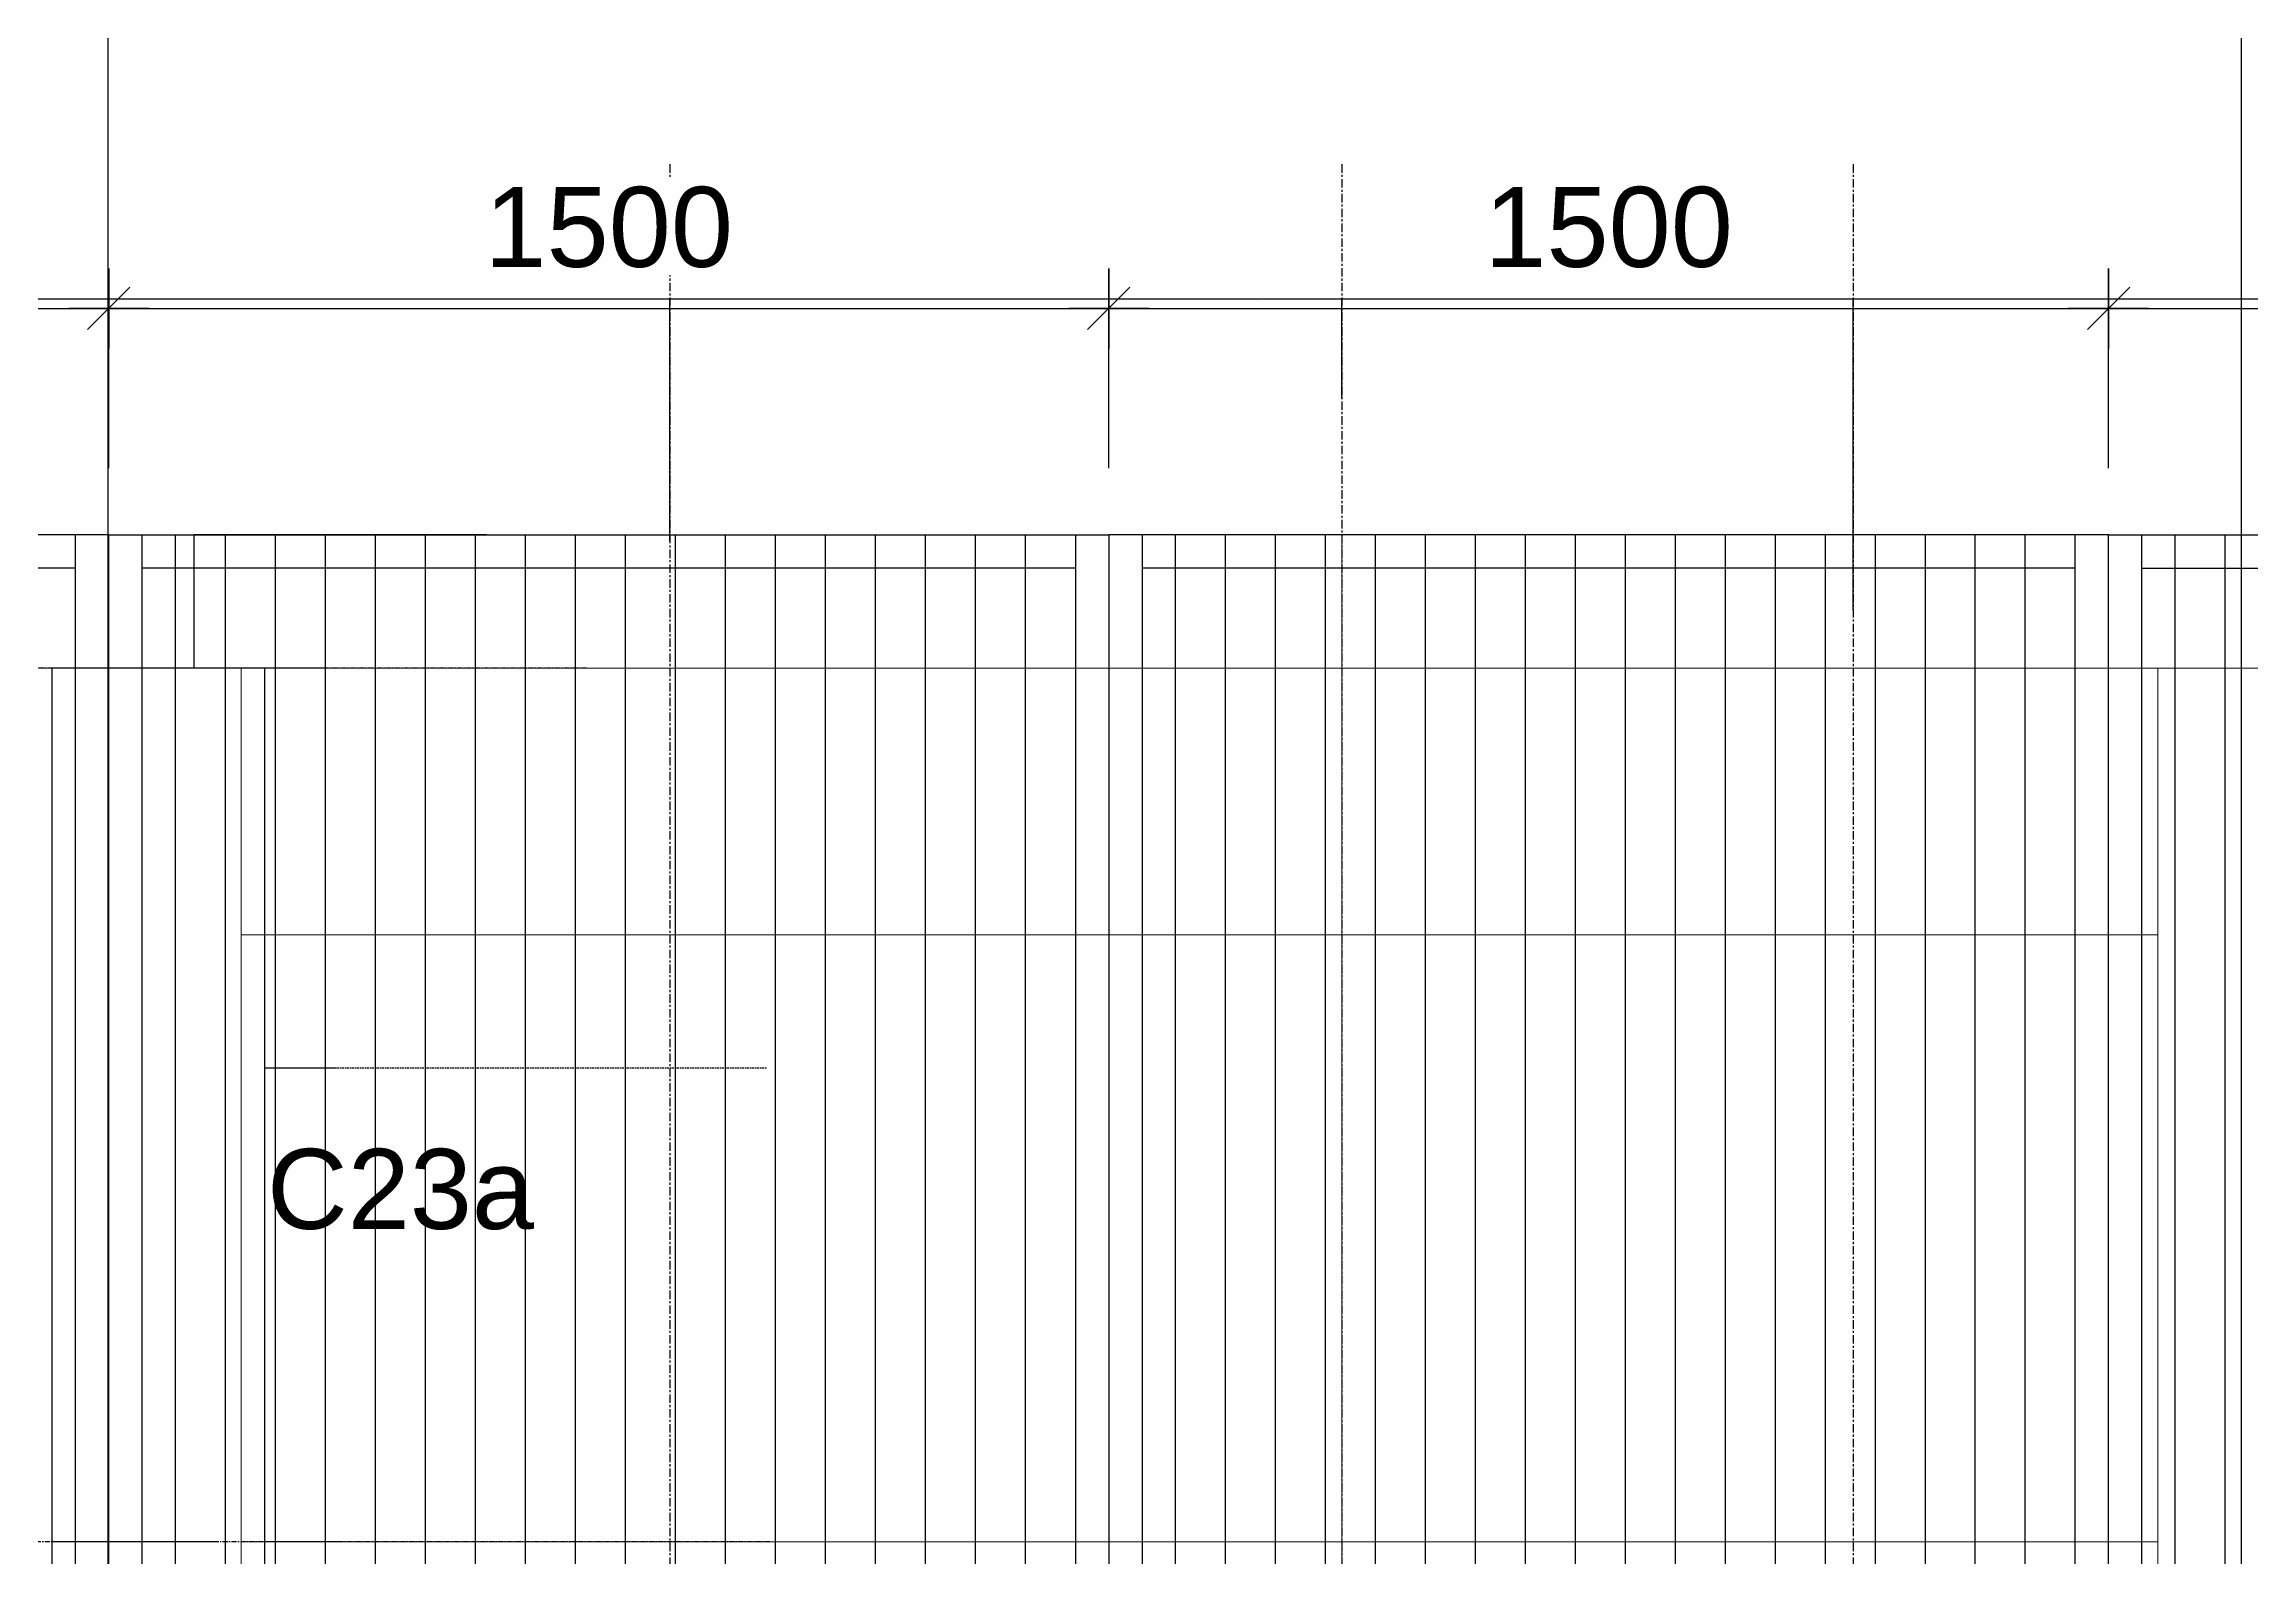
# Model space of a CAD drawing. Header units: millimetres. Extents: x 663313 to 1226001, y 1431724 to 1620898.
# Drawn here: x 1048111 to 1051423, y 1516121 to 1518391 of the extents above; entities that cross this region are included whole.
import ezdxf

# ---------------------------------------------------------------- set-up
doc = ezdxf.new("R2010")
doc.units = ezdxf.units.MM
for name, pattern in [('Grid Line', [22.225, 12.7, -3.175, 3.175, -3.175]), ('HIDDEN', [0.375, 0.25, -0.125]), ('XKITLINE00', [0])]:
    doc.linetypes.add(name, pattern=pattern)
doc.layers.add('000 - 0_HIDE_OBJ_FRAMING_DEF_SUB', color=7, linetype='Continuous', plot=False)
for name, color, linetype, lineweight in [('A-FLOR-E', 7, 'Continuous', 9), ('A-GENM', 7, 'Continuous', 9), ('Part', 7, 'Continuous', 0)]:
    doc.layers.add(name, color=color, linetype=linetype, lineweight=lineweight)
doc.layers.add('CVA044__', color=7, linetype='Continuous')
doc.layers.add('DIM', color=7, linetype='Continuous')
doc.styles.add('Arial', font='arial.ttf')
doc.dimstyles.new('Dim - 40 - Cen', dxfattribs={"dimscale": 0.04, "dimtxt": 3, "dimasz": 1, "dimexe": 0, "dimexo": 2.5, "dimgap": 1.5, "dimtad": 1, "dimdec": 0, "dimlfac": 1000, "dimzin": 1, "dimdsep": 46, "dimtxsty": 'Arial', "dimblk": 'CEN1', "dimcen": 0.09, "dimclrd": 7, "dimclre": 7, "dimclrt": 7, "dimadec": 0, "dimazin": 0, "dimtfac": 1, "dimtdec": 0, "dimtix": 1, "dimtofl": 0, "dimtmove": 2, "dimatfit": 3, "dimfxl": 1, "dimtfill": 1, "dimtfillclr": 256, "dimtolj": 1, "dimtzin": 0, "dimarcsym": 0})
doc.dimstyles.new('Dim - 40 - End', dxfattribs={"dimscale": 0.04, "dimtxt": 3, "dimasz": 1, "dimexe": 0, "dimexo": 2.5, "dimgap": 1.5, "dimtad": 1, "dimdec": 0, "dimlfac": 1000, "dimzin": 1, "dimdsep": 46, "dimtxsty": 'Arial', "dimblk": 'END', "dimcen": 0.09, "dimclrd": 7, "dimclre": 7, "dimclrt": 7, "dimadec": 0, "dimazin": 0, "dimtfac": 1, "dimtdec": 0, "dimtix": 1, "dimtofl": 0, "dimtmove": 2, "dimatfit": 3, "dimfxl": 1, "dimtfill": 1, "dimtfillclr": 256, "dimtolj": 1, "dimtzin": 0, "dimarcsym": 0})

# ---------------------------------------------------------------- blocks, each defined once
blk = doc.blocks.new('3')
at = {"layer": '000 - 0_HIDE_OBJ_FRAMING_DEF_SUB', "color": 7, "linetype": 'XKITLINE00', "lineweight": 0}
blk.add_lwpolyline([(663614.0308, 1524739.5781), (663614.0308, 1524735.2081), (663612.5508, 1524735.2081), (663612.5508, 1524739.5781)], close=True, dxfattribs=at)
blk = doc.blocks.new('CEN1')
at = {"color": 7}
for p, q in [((1.5, 0), (-1.5, 0)), ((0, 1.5), (0, -1.5))]:
    blk.add_line(p, q, dxfattribs=at)
blk.add_circle((0, 0), 0.75, dxfattribs=at)
blk = doc.blocks.new('*D5219')
at = {"layer": '000 - 0_HIDE_OBJ_FRAMING_DEF_SUB', "color": 7, "lineweight": -2, "transparency": 16777216}
for p, q in [((1047057.7, 1517886.8), (1047057.7, 1518008.7)), ((1047057.8, 1518008.7), (1050057.7, 1518008.7)), ((1050057.7, 1517859.2), (1050057.7, 1518008.7))]:
    blk.add_line(p, q, dxfattribs=at)
at = {"layer": 'Defpoints', "color": 7, "transparency": 16777216}
for p in [(1050057.7, 1518008.7), (1047057.7, 1517886.7), (1050057.7, 1517859.1)]:
    blk.add_point(p, dxfattribs=at)
at = {"layer": '000 - 0_HIDE_OBJ_FRAMING_DEF_SUB', "color": 7, "lineweight": -2, "transparency": 16777216, "xscale": 0.04, "yscale": 0.04, "zscale": 0.04, "rotation": 180}
blk.add_blockref('CEN1', (1047057.7, 1518008.7), dxfattribs=at)
at = {"layer": '000 - 0_HIDE_OBJ_FRAMING_DEF_SUB', "color": 7, "lineweight": -2, "transparency": 16777216, "xscale": 0.04, "yscale": 0.04, "zscale": 0.04}
blk.add_blockref('CEN1', (1050057.7, 1518008.7), dxfattribs=at)
at = {"layer": '000 - 0_HIDE_OBJ_FRAMING_DEF_SUB', "color": 7, "transparency": 16777216, "insert": (1048557.7, 1518008.8), "char_height": 0.12, "attachment_point": 5, "style": 'Arial', "bg_fill": 3, "box_fill_scale": 1.1, "bg_fill_color": 256, "bg_fill_true_color": 13158600, "bg_fill_transparency": 0}
blk.add_mtext('\\A1;3000000', dxfattribs=at)
blk = doc.blocks.new('*D5264')
at = {"layer": '000 - 0_HIDE_OBJ_FRAMING_DEF_SUB', "color": 7, "lineweight": -2, "transparency": 16777216}
for p, q in [((1049049.8, 1517645.7), (1049049.8, 1518008.7)), ((1049049.9, 1518008.7), (1050824.8, 1518008.7)), ((1050824.8, 1517542.6), (1050824.8, 1518008.7))]:
    blk.add_line(p, q, dxfattribs=at)
at = {"layer": 'Defpoints', "color": 7, "transparency": 16777216}
for p in [(1050824.8, 1518008.7), (1049049.8, 1517645.6), (1050824.8, 1517542.5)]:
    blk.add_point(p, dxfattribs=at)
at = {"layer": '000 - 0_HIDE_OBJ_FRAMING_DEF_SUB', "color": 7, "lineweight": -2, "transparency": 16777216, "xscale": 0.04, "yscale": 0.04, "zscale": 0.04, "rotation": 180}
blk.add_blockref('CEN1', (1049049.8, 1518008.7), dxfattribs=at)
at = {"layer": '000 - 0_HIDE_OBJ_FRAMING_DEF_SUB', "color": 7, "lineweight": -2, "transparency": 16777216, "xscale": 0.04, "yscale": 0.04, "zscale": 0.04}
blk.add_blockref('CEN1', (1050824.8, 1518008.7), dxfattribs=at)
at = {"layer": '000 - 0_HIDE_OBJ_FRAMING_DEF_SUB', "color": 7, "transparency": 16777216, "insert": (1049937.3, 1518008.8), "char_height": 0.12, "attachment_point": 5, "style": 'Arial', "bg_fill": 3, "box_fill_scale": 1.1, "bg_fill_color": 256, "bg_fill_true_color": 13158600, "bg_fill_transparency": 0}
blk.add_mtext('\\A1;1775000', dxfattribs=at)
blk = doc.blocks.new('*D5265')
at = {"layer": '000 - 0_HIDE_OBJ_FRAMING_DEF_SUB', "color": 7, "lineweight": -2, "transparency": 16777216}
for p, q in [((1050824.8, 1517542.6), (1050824.8, 1518008.7)), ((1050824.9, 1518008.7), (1052229.8, 1518008.7)), ((1052229.8, 1517902.2), (1052229.8, 1518008.7))]:
    blk.add_line(p, q, dxfattribs=at)
at = {"layer": 'Defpoints', "color": 7, "transparency": 16777216}
for p in [(1052229.8, 1518008.7), (1052229.8, 1517902.1), (1050824.8, 1517542.5)]:
    blk.add_point(p, dxfattribs=at)
at = {"layer": '000 - 0_HIDE_OBJ_FRAMING_DEF_SUB', "color": 7, "lineweight": -2, "transparency": 16777216, "xscale": 0.04, "yscale": 0.04, "zscale": 0.04, "rotation": 180}
blk.add_blockref('CEN1', (1050824.8, 1518008.7), dxfattribs=at)
at = {"layer": '000 - 0_HIDE_OBJ_FRAMING_DEF_SUB', "color": 7, "lineweight": -2, "transparency": 16777216, "xscale": 0.04, "yscale": 0.04, "zscale": 0.04}
blk.add_blockref('CEN1', (1052229.8, 1518008.7), dxfattribs=at)
at = {"layer": '000 - 0_HIDE_OBJ_FRAMING_DEF_SUB', "color": 7, "transparency": 16777216, "insert": (1051527.3, 1518008.8), "char_height": 0.12, "attachment_point": 5, "style": 'Arial', "bg_fill": 3, "box_fill_scale": 1.1, "bg_fill_color": 256, "bg_fill_true_color": 13158600, "bg_fill_transparency": 0}
blk.add_mtext('\\A1;1405000', dxfattribs=at)
blk = doc.blocks.new('END')
at = {"color": 7}
for p, q in [((0, 1.5), (0, -1.5)), ((1.5, 0), (-1.5, 0)), ((-0.795, -0.795), (0.795, 0.795))]:
    blk.add_line(p, q, dxfattribs=at)
blk = doc.blocks.new('*D5271')
at = {"layer": '000 - 0_HIDE_OBJ_FRAMING_DEF_SUB', "color": 7, "lineweight": -2, "transparency": 16777216}
for p, q in [((1048554.9, 1516145), (1048442.1, 1516145)), ((1048442.1, 1515745), (1048442.1, 1516145)), ((1048554.9, 1515745), (1048442.1, 1515745))]:
    blk.add_line(p, q, dxfattribs=at)
at = {"layer": 'Defpoints', "color": 7, "transparency": 16777216}
for p in [(1048442.1, 1516145), (1048555, 1516145), (1048555, 1515745)]:
    blk.add_point(p, dxfattribs=at)
at = {"layer": '000 - 0_HIDE_OBJ_FRAMING_DEF_SUB', "color": 7, "lineweight": -2, "transparency": 16777216, "xscale": 0.04, "yscale": 0.04, "zscale": 0.04}
for p, rotation in [((1048442.1, 1516145), 90), ((1048442.1, 1515745), 270)]:
    blk.add_blockref('END', p, dxfattribs=dict(at, rotation=rotation))
at = {"layer": '000 - 0_HIDE_OBJ_FRAMING_DEF_SUB', "color": 7, "transparency": 16777216, "insert": (1048442, 1515945), "char_height": 0.12, "attachment_point": 5, "rotation": 90, "style": 'Arial', "bg_fill": 3, "box_fill_scale": 1.1, "bg_fill_color": 256, "bg_fill_true_color": 13158600, "bg_fill_transparency": 0}
blk.add_mtext('\\A1;400000', dxfattribs=at)
blk = doc.blocks.new('*D5272')
at = {"layer": '000 - 0_HIDE_OBJ_FRAMING_DEF_SUB', "color": 7, "lineweight": -2, "transparency": 16777216}
for p, q in [((1048547.7, 1516855), (1048442.1, 1516855)), ((1048442.1, 1516145), (1048442.1, 1516855)), ((1048547.7, 1516145), (1048442.1, 1516145))]:
    blk.add_line(p, q, dxfattribs=at)
at = {"layer": 'Defpoints', "color": 7, "transparency": 16777216}
for p in [(1048442.1, 1516855), (1048547.8, 1516855), (1048547.8, 1516145)]:
    blk.add_point(p, dxfattribs=at)
at = {"layer": '000 - 0_HIDE_OBJ_FRAMING_DEF_SUB', "color": 7, "lineweight": -2, "transparency": 16777216, "xscale": 0.04, "yscale": 0.04, "zscale": 0.04}
for p, rotation in [((1048442.1, 1516855), 90), ((1048442.1, 1516145), 270)]:
    blk.add_blockref('END', p, dxfattribs=dict(at, rotation=rotation))
at = {"layer": '000 - 0_HIDE_OBJ_FRAMING_DEF_SUB', "color": 7, "transparency": 16777216, "insert": (1048442, 1516500), "char_height": 0.12, "attachment_point": 5, "rotation": 90, "style": 'Arial', "bg_fill": 3, "box_fill_scale": 1.1, "bg_fill_color": 256, "bg_fill_true_color": 13158600, "bg_fill_transparency": 0}
blk.add_mtext('\\A1;710000', dxfattribs=at)
blk = doc.blocks.new('*D5273')
at = {"layer": '000 - 0_HIDE_OBJ_FRAMING_DEF_SUB', "color": 7, "lineweight": -2, "transparency": 16777216}
for p, q in [((1048534.8, 1517455), (1048442.1, 1517455)), ((1048442.1, 1516855), (1048442.1, 1517455)), ((1048534.8, 1516855), (1048442.1, 1516855))]:
    blk.add_line(p, q, dxfattribs=at)
at = {"layer": 'Defpoints', "color": 7, "transparency": 16777216}
for p in [(1048442.1, 1517455), (1048534.9, 1517455), (1048534.9, 1516855)]:
    blk.add_point(p, dxfattribs=at)
at = {"layer": '000 - 0_HIDE_OBJ_FRAMING_DEF_SUB', "color": 7, "lineweight": -2, "transparency": 16777216, "xscale": 0.04, "yscale": 0.04, "zscale": 0.04}
for p, rotation in [((1048442.1, 1517455), 90), ((1048442.1, 1516855), 270)]:
    blk.add_blockref('END', p, dxfattribs=dict(at, rotation=rotation))
at = {"layer": '000 - 0_HIDE_OBJ_FRAMING_DEF_SUB', "color": 7, "transparency": 16777216, "insert": (1048442, 1517155), "char_height": 0.12, "attachment_point": 5, "rotation": 90, "style": 'Arial', "bg_fill": 3, "box_fill_scale": 1.1, "bg_fill_color": 256, "bg_fill_true_color": 13158600, "bg_fill_transparency": 0}
blk.add_mtext('\\A1;600000', dxfattribs=at)
blk = doc.blocks.new('*D5287')
at = {"layer": '000 - 0_HIDE_OBJ_FRAMING_DEF_SUB', "color": 7, "lineweight": -2, "transparency": 16777216}
for p, q in [((1048366, 1516145), (1048123, 1516145)), ((1048123, 1513955), (1048123, 1516145)), ((1048366, 1513955), (1048123, 1513955))]:
    blk.add_line(p, q, dxfattribs=at)
at = {"layer": 'Defpoints', "color": 7, "transparency": 16777216}
for p in [(1048123, 1516145), (1048366.1, 1516145), (1048366.1, 1513955)]:
    blk.add_point(p, dxfattribs=at)
at = {"layer": '000 - 0_HIDE_OBJ_FRAMING_DEF_SUB', "color": 7, "lineweight": -2, "transparency": 16777216, "xscale": 0.04, "yscale": 0.04, "zscale": 0.04}
for p, rotation in [((1048123, 1516145), 90), ((1048123, 1513955), 270)]:
    blk.add_blockref('END', p, dxfattribs=dict(at, rotation=rotation))
at = {"layer": '000 - 0_HIDE_OBJ_FRAMING_DEF_SUB', "color": 7, "transparency": 16777216, "insert": (1048122.9, 1515050), "char_height": 0.12, "attachment_point": 5, "rotation": 90, "style": 'Arial', "bg_fill": 3, "box_fill_scale": 1.1, "bg_fill_color": 256, "bg_fill_true_color": 13158600, "bg_fill_transparency": 0}
blk.add_mtext('\\A1;2190000', dxfattribs=at)
blk = doc.blocks.new('*D5288')
at = {"layer": '000 - 0_HIDE_OBJ_FRAMING_DEF_SUB', "color": 7, "lineweight": -2, "transparency": 16777216}
for p, q in [((1048348.6, 1517455), (1048123, 1517455)), ((1048123, 1516145), (1048123, 1517455)), ((1048348.6, 1516145), (1048123, 1516145))]:
    blk.add_line(p, q, dxfattribs=at)
at = {"layer": 'Defpoints', "color": 7, "transparency": 16777216}
for p in [(1048123, 1517455), (1048348.7, 1517455), (1048348.7, 1516145)]:
    blk.add_point(p, dxfattribs=at)
at = {"layer": '000 - 0_HIDE_OBJ_FRAMING_DEF_SUB', "color": 7, "lineweight": -2, "transparency": 16777216, "xscale": 0.04, "yscale": 0.04, "zscale": 0.04}
for p, rotation in [((1048123, 1517455), 90), ((1048123, 1516145), 270)]:
    blk.add_blockref('END', p, dxfattribs=dict(at, rotation=rotation))
at = {"layer": '000 - 0_HIDE_OBJ_FRAMING_DEF_SUB', "color": 7, "transparency": 16777216, "insert": (1048122.9, 1516800), "char_height": 0.12, "attachment_point": 5, "rotation": 90, "style": 'Arial', "bg_fill": 3, "box_fill_scale": 1.1, "bg_fill_color": 256, "bg_fill_true_color": 13158600, "bg_fill_transparency": 0}
blk.add_mtext('\\A1;1310000', dxfattribs=at)
blk = doc.blocks.new('*D5298')
at = {"layer": '000 - 0_HIDE_OBJ_FRAMING_DEF_SUB', "color": 7, "lineweight": -2, "transparency": 16777216}
for p, q in [((1048774.7, 1517655), (1048336, 1517655)), ((1048336, 1517455), (1048336, 1517655)), ((1048517.6, 1517455), (1048336, 1517455))]:
    blk.add_line(p, q, dxfattribs=at)
at = {"layer": 'Defpoints', "color": 7, "transparency": 16777216}
for p in [(1048336, 1517655), (1048774.8, 1517655), (1048517.7, 1517455)]:
    blk.add_point(p, dxfattribs=at)
at = {"layer": '000 - 0_HIDE_OBJ_FRAMING_DEF_SUB', "color": 7, "lineweight": -2, "transparency": 16777216, "xscale": 0.04, "yscale": 0.04, "zscale": 0.04}
for p, rotation in [((1048336, 1517655), 90), ((1048336, 1517455), 270)]:
    blk.add_blockref('END', p, dxfattribs=dict(at, rotation=rotation))
at = {"layer": '000 - 0_HIDE_OBJ_FRAMING_DEF_SUB', "color": 7, "transparency": 16777216, "insert": (1048335.9, 1517555), "char_height": 0.12, "attachment_point": 5, "rotation": 90, "style": 'Arial', "bg_fill": 3, "box_fill_scale": 1.1, "bg_fill_color": 256, "bg_fill_true_color": 13158600, "bg_fill_transparency": 0}
blk.add_mtext('\\A1;200000', dxfattribs=at)
blk = doc.blocks.new('GM_Louver Grill Vertical Z1 - Z Profile-V256-ENT 4 ELE-2 sheet')
at = {"layer": '000 - 0_HIDE_OBJ_FRAMING_DEF_SUB', "color": 7}
blk.add_line((-142238.2, 105670), (-142238.2, 110050), dxfattribs=at)
blk = doc.blocks.new('5')
at = {"layer": '000 - 0_HIDE_OBJ_FRAMING_DEF_SUB', "color": 7}
for p, q in [((1852726.1, 105670), (1852726.1, 110050)), ((1852826.1, 105670), (1852826.1, 110050)), ((1854226.1, 110050), (1854226.1, 105670)), ((1854326.1, 110050), (1854326.1, 105670)), ((1855726.1, 105670), (1855726.1, 110050)), ((1855826.1, 105670), (1855826.1, 110050)), ((1852726.1, 110000), (1851326.1, 110000)), ((1854226.1, 110000), (1852826.1, 110000)), ((1855726.1, 110000), (1854326.1, 110000)), ((1855826.1, 110000), (1857226.1, 110000))]:
    blk.add_line(p, q, dxfattribs=at)
for points in [[(1852776.1, 110050), (1851276.1, 110050), (1851276.1, 105670), (1852776.1, 105670)], [(1852776.1, 110050), (1854276.1, 110050), (1854276.1, 105670), (1852776.1, 105670)], [(1855776.1, 110050), (1854276.1, 110050), (1854276.1, 105670), (1855776.1, 105670)], [(1855776.1, 110050), (1857276.1, 110050), (1857276.1, 105670), (1855776.1, 105670)]]:
    blk.add_lwpolyline(points, close=True, dxfattribs=at)
at = {"layer": 'A-GENM', "color": 7}
for p in [(1995114.3, 0), (1995189.3, 0), (1995264.3, 0), (1995339.3, 0), (1995414.3, 0), (1995489.3, 0), (1995564.3, 0), (1995639.3, 0), (1995714.3, 0), (1995789.3, 0), (1995864.3, 0), (1995939.3, 0), (1996014.3, 0), (1996089.3, 0), (1996164.3, 0), (1996239.3, 0), (1996314.3, 0), (1996389.3, 0), (1996614.3, 0), (1996689.3, 0), (1996764.3, 0), (1996839.3, 0), (1996914.3, 0), (1996989.3, 0), (1997064.3, 0), (1997139.3, 0), (1997214.3, 0), (1997289.3, 0), (1997364.3, 0), (1997439.3, 0), (1997514.3, 0), (1997589.3, 0), (1997664.3, 0), (1997739.3, 0), (1997814.3, 0), (1997889.3, 0), (1998114.3, 0), (1998189.3, 0)]:
    blk.add_blockref('GM_Louver Grill Vertical Z1 - Z Profile-V256-ENT 4 ELE-2 sheet', p, dxfattribs=at)
blk = doc.blocks.new('*D5141')
at = {"layer": '000 - 0_HIDE_OBJ_FRAMING_DEF_SUB', "color": 7, "lineweight": -2, "transparency": 16777216}
for p, q in [((14.7605, 3.8), (14.7605, 4.0395)), ((14.8005, 4.0395), (16.2205, 4.0395)), ((16.2605, 3.8), (16.2605, 4.0395))]:
    blk.add_line(p, q, dxfattribs=at)
at = {"layer": 'Defpoints', "color": 7, "transparency": 16777216}
for p in [(16.2605, 4.0395), (14.7605, 3.7), (16.2605, 3.7)]:
    blk.add_point(p, dxfattribs=at)
at = {"layer": '000 - 0_HIDE_OBJ_FRAMING_DEF_SUB', "color": 7, "lineweight": -2, "transparency": 16777216, "xscale": 0.04, "yscale": 0.04, "zscale": 0.04, "rotation": 180}
blk.add_blockref('END', (14.7605, 4.0395), dxfattribs=at)
at = {"layer": '000 - 0_HIDE_OBJ_FRAMING_DEF_SUB', "color": 7, "lineweight": -2, "transparency": 16777216, "xscale": 0.04, "yscale": 0.04, "zscale": 0.04}
blk.add_blockref('END', (16.2605, 4.0395), dxfattribs=at)
at = {"layer": '000 - 0_HIDE_OBJ_FRAMING_DEF_SUB', "color": 7, "transparency": 16777216, "insert": (15.5105, 4.1608), "char_height": 0.12, "attachment_point": 5, "style": 'Arial', "bg_fill": 3, "box_fill_scale": 1.1, "bg_fill_color": 256, "bg_fill_true_color": 13158600, "bg_fill_transparency": 0}
blk.add_mtext('\\A1;1500', dxfattribs=at)
blk = doc.blocks.new('*D5142')
at = {"layer": '000 - 0_HIDE_OBJ_FRAMING_DEF_SUB', "color": 7, "lineweight": -2, "transparency": 16777216}
for p, q in [((16.2605, 3.8), (16.2605, 4.0395)), ((16.3005, 4.0395), (17.7205, 4.0395)), ((17.7605, 3.8), (17.7605, 4.0395))]:
    blk.add_line(p, q, dxfattribs=at)
at = {"layer": 'Defpoints', "color": 7, "transparency": 16777216}
for p in [(17.7605, 4.0395), (16.2605, 3.7), (17.7605, 3.7)]:
    blk.add_point(p, dxfattribs=at)
at = {"layer": '000 - 0_HIDE_OBJ_FRAMING_DEF_SUB', "color": 7, "lineweight": -2, "transparency": 16777216, "xscale": 0.04, "yscale": 0.04, "zscale": 0.04, "rotation": 180}
blk.add_blockref('END', (16.2605, 4.0395), dxfattribs=at)
at = {"layer": '000 - 0_HIDE_OBJ_FRAMING_DEF_SUB', "color": 7, "lineweight": -2, "transparency": 16777216, "xscale": 0.04, "yscale": 0.04, "zscale": 0.04}
blk.add_blockref('END', (17.7605, 4.0395), dxfattribs=at)
at = {"layer": '000 - 0_HIDE_OBJ_FRAMING_DEF_SUB', "color": 7, "transparency": 16777216, "insert": (17.0105, 4.1608), "char_height": 0.12, "attachment_point": 5, "style": 'Arial', "bg_fill": 3, "box_fill_scale": 1.1, "bg_fill_color": 256, "bg_fill_true_color": 13158600, "bg_fill_transparency": 0}
blk.add_mtext('\\A1;1500', dxfattribs=at)
blk = doc.blocks.new('*D5143')
at = {"layer": '000 - 0_HIDE_OBJ_FRAMING_DEF_SUB', "color": 7, "lineweight": -2, "transparency": 16777216}
for p, q in [((17.7605, 3.8), (17.7605, 4.0395)), ((17.8005, 4.0395), (19.2205, 4.0395)), ((19.2605, 3.8), (19.2605, 4.0395))]:
    blk.add_line(p, q, dxfattribs=at)
at = {"layer": 'Defpoints', "color": 7, "transparency": 16777216}
for p in [(19.2605, 4.0395), (17.7605, 3.7), (19.2605, 3.7)]:
    blk.add_point(p, dxfattribs=at)
at = {"layer": '000 - 0_HIDE_OBJ_FRAMING_DEF_SUB', "color": 7, "lineweight": -2, "transparency": 16777216, "xscale": 0.04, "yscale": 0.04, "zscale": 0.04, "rotation": 180}
blk.add_blockref('END', (17.7605, 4.0395), dxfattribs=at)
at = {"layer": '000 - 0_HIDE_OBJ_FRAMING_DEF_SUB', "color": 7, "lineweight": -2, "transparency": 16777216, "xscale": 0.04, "yscale": 0.04, "zscale": 0.04}
blk.add_blockref('END', (19.2605, 4.0395), dxfattribs=at)
at = {"layer": '000 - 0_HIDE_OBJ_FRAMING_DEF_SUB', "color": 7, "transparency": 16777216, "insert": (18.5105, 4.1608), "char_height": 0.12, "attachment_point": 5, "style": 'Arial', "bg_fill": 3, "box_fill_scale": 1.1, "bg_fill_color": 256, "bg_fill_true_color": 13158600, "bg_fill_transparency": 0}
blk.add_mtext('\\A1;1500', dxfattribs=at)
blk = doc.blocks.new('*D5144')
at = {"layer": '000 - 0_HIDE_OBJ_FRAMING_DEF_SUB', "color": 7, "lineweight": -2, "transparency": 16777216}
for p, q in [((19.2605, 3.8), (19.2605, 4.0395)), ((19.3005, 4.0395), (20.7205, 4.0395)), ((20.7605, 3.8), (20.7605, 4.0395))]:
    blk.add_line(p, q, dxfattribs=at)
at = {"layer": 'Defpoints', "color": 7, "transparency": 16777216}
for p in [(20.7605, 4.0395), (19.2605, 3.7), (20.7605, 3.7)]:
    blk.add_point(p, dxfattribs=at)
at = {"layer": '000 - 0_HIDE_OBJ_FRAMING_DEF_SUB', "color": 7, "lineweight": -2, "transparency": 16777216, "xscale": 0.04, "yscale": 0.04, "zscale": 0.04, "rotation": 180}
blk.add_blockref('END', (19.2605, 4.0395), dxfattribs=at)
at = {"layer": '000 - 0_HIDE_OBJ_FRAMING_DEF_SUB', "color": 7, "lineweight": -2, "transparency": 16777216, "xscale": 0.04, "yscale": 0.04, "zscale": 0.04}
blk.add_blockref('END', (20.7605, 4.0395), dxfattribs=at)
at = {"layer": '000 - 0_HIDE_OBJ_FRAMING_DEF_SUB', "color": 7, "transparency": 16777216, "insert": (20.0105, 4.1608), "char_height": 0.12, "attachment_point": 5, "style": 'Arial', "bg_fill": 3, "box_fill_scale": 1.1, "bg_fill_color": 256, "bg_fill_true_color": 13158600, "bg_fill_transparency": 0}
blk.add_mtext('\\A1;1500', dxfattribs=at)
blk = doc.blocks.new('A$Cc1931124')
at = {"layer": '000 - 0_HIDE_OBJ_FRAMING_DEF_SUB', "color": 7, "linetype": 'Grid Line'}
for p, q in [((16.2593, 9.6361), (16.2593, -1.8694)), ((19.4593, 9.6361), (19.4593, -1.8694))]:
    blk.add_line(p, q, dxfattribs=at)
at = {"layer": 'A-FLOR-E', "color": 7, "linetype": 'HIDDEN', "ltscale": 20}
for points in [[(16.4591, 0), (16.4591, 3.5), (16.0591, 3.5), (16.0591, 0)], [(19.5843, 0), (19.5843, 3.5), (19.3343, 3.5), (19.3343, 0)], [(16.4591, 2.19), (19.3343, 2.19)]]:
    blk.add_lwpolyline(points, dxfattribs=at)
at = {"layer": 'Part', "color": 7, "linetype": 'XKITLINE00', "lineweight": 0}
for p, q in [((16.4591, 3.5), (19.3343, 3.5)), ((19.3343, 3.1), (16.4591, 3.1))]:
    blk.add_line(p, q, dxfattribs=at)
at = {"layer": '000 - 0_HIDE_OBJ_FRAMING_DEF_SUB', "color": 7, "xscale": 0.001, "yscale": 0.001, "zscale": 0.001}
blk.add_blockref('5', (-1836.5155, -106.35), dxfattribs=at)
at = {"layer": 'CVA044__', "color": 7, "style": 'Arial'}
blk.add_text('C23a', height=0.12, dxfattribs=at).set_placement((16.4978, 2.659))
at = {"layer": '000 - 0_HIDE_OBJ_FRAMING_DEF_SUB', "color": 7}
dim = blk.add_linear_dim(base=(16.2605, 4.0395), p1=(14.7605, 3.7), p2=(16.2605, 3.7), dimstyle='Dim - 40 - End', override={"dimclrd": 7, "dimclre": 7, "dimclrt": 7}, dxfattribs=at)
dim.commit()
dim.dimension.update_dxf_attribs({"geometry": '*D5141', "text_midpoint": (15.5105, 4.1608)})
dim = blk.add_linear_dim(base=(17.7605, 4.0395), p1=(16.2605, 3.7), p2=(17.7605, 3.7), dimstyle='Dim - 40 - End', override={"dimclrd": 7, "dimclre": 7, "dimclrt": 7}, dxfattribs=at)
dim.commit()
dim.dimension.update_dxf_attribs({"geometry": '*D5142', "text_midpoint": (17.0105, 4.1608)})
dim = blk.add_linear_dim(base=(19.2605, 4.0395), p1=(17.7605, 3.7), p2=(19.2605, 3.7), dimstyle='Dim - 40 - End', override={"dimclrd": 7, "dimclre": 7, "dimclrt": 7}, dxfattribs=at)
dim.commit()
dim.dimension.update_dxf_attribs({"geometry": '*D5143', "text_midpoint": (18.5105, 4.1608)})
dim = blk.add_linear_dim(base=(20.7605, 4.0395), p1=(19.2605, 3.7), p2=(20.7605, 3.7), dimstyle='Dim - 40 - End', override={"dimclrd": 7, "dimclre": 7, "dimclrt": 7}, dxfattribs=at)
dim.commit()
dim.dimension.update_dxf_attribs({"geometry": '*D5144', "text_midpoint": (20.0105, 4.1608)})

msp = doc.modelspace()

# ---------------------------------------------------------------- linework, layer by layer
at = {"layer": '000 - 0_HIDE_OBJ_FRAMING_DEF_SUB', "color": 7, "linetype": 'Grid Line'}
for p, q in [((1050057.7487, 1518210.573), (1050057.7487, 1509845.0011)), ((1050824.8414, 1518210.573), (1050824.8414, 1509845.0011))]:
    msp.add_line(p, q, dxfattribs=at)
at = {"layer": '000 - 0_HIDE_OBJ_FRAMING_DEF_SUB', "color": 7, "linetype": 'Grid Line', "ltscale": 0.6}
for p, q in [((1048924.8463, 1517455.0011), (1045620.6954, 1517455.0011)), ((1049199.8414, 1516145.0011), (1045620.6954, 1516145.0011))]:
    msp.add_line(p, q, dxfattribs=at)
at = {"layer": '000 - 0_HIDE_OBJ_FRAMING_DEF_SUB', "color": 7, "linetype": 'HIDDEN', "ltscale": 10}
msp.add_line((1049194.6331, 1516855.0011), (1048486.2463, 1516855.0011), dxfattribs=at)

# ---------------------------------------------------------------- block references
at = {"layer": 'DIM', "color": 7, "xscale": 1000, "yscale": 1000, "zscale": 1000}
msp.add_blockref('3', (-662562493.0659, -1523221923.05), dxfattribs=at)

# ---------------------------------------------------------------- next in the draw order: dimensions: what is measured, and where the dimension line sits
at = {"layer": '000 - 0_HIDE_OBJ_FRAMING_DEF_SUB', "color": 7}
dim = msp.add_linear_dim(base=(1050057.7487, 1518008.6567), p1=(1047057.7487, 1517886.6529), p2=(1050057.7487, 1517859.0638), dimstyle='Dim - 40 - Cen', override={"dimclrd": 7, "dimclre": 7, "dimclrt": 7}, dxfattribs=at)
dim.commit()
dim.dimension.update_dxf_attribs({"geometry": '*D5219', "text_midpoint": (1048557.7487, 1518008.778)})
for base, p1, p2, picture, middle in [((1048122.9763, 1516145.0011), (1048366.0861, 1513955.0011), (1048366.0861, 1516145.0011), '*D5287', (1048122.855, 1515050.0011)), ((1048442.0841, 1516145.0011), (1048555.0333, 1515745.0011), (1048555.0333, 1516145.0011), '*D5271', (1048441.9629, 1515945.0011))]:
    dim = msp.add_linear_dim(base=base, p1=p1, p2=p2, angle=90, dimstyle='Dim - 40 - End', override={"dimclrd": 7, "dimclre": 7, "dimclrt": 7}, dxfattribs=at)
    dim.commit()
    dim.dimension.update_dxf_attribs({"geometry": picture, "text_midpoint": middle})

# ---------------------------------------------------------------- next in the draw order: linework, layer by layer
at = {"layer": '000 - 0_HIDE_OBJ_FRAMING_DEF_SUB', "color": 7, "linetype": 'Grid Line'}
msp.add_line((1049049.8414, 1518210.573), (1049049.8414, 1509845.0011), dxfattribs=at)

# ---------------------------------------------------------------- next in the draw order: dimensions: what is measured, and where the dimension line sits
at = {"layer": '000 - 0_HIDE_OBJ_FRAMING_DEF_SUB', "color": 7}
for base, p1, p2, picture, middle in [((1048122.9763, 1517455.0011), (1048348.7196, 1516145.0011), (1048348.7196, 1517455.0011), '*D5288', (1048122.855, 1516800.0011)), ((1048442.0841, 1516855.0011), (1048547.8229, 1516145.0011), (1048547.8229, 1516855.0011), '*D5272', (1048441.9629, 1516500.0011))]:
    dim = msp.add_linear_dim(base=base, p1=p1, p2=p2, angle=90, dimstyle='Dim - 40 - End', override={"dimclrd": 7, "dimclre": 7, "dimclrt": 7}, dxfattribs=at)
    dim.commit()
    dim.dimension.update_dxf_attribs({"geometry": picture, "text_midpoint": middle})

# ---------------------------------------------------------------- next in the draw order: dimensions: what is measured, and where the dimension line sits
dim = msp.add_linear_dim(base=(1050824.8414, 1518008.6567), p1=(1049049.8414, 1517645.5858), p2=(1050824.8414, 1517542.5398), dimstyle='Dim - 40 - Cen', override={"dimclrd": 7, "dimclre": 7, "dimclrt": 7}, dxfattribs=at)
dim.commit()
dim.dimension.update_dxf_attribs({"geometry": '*D5264', "text_midpoint": (1049937.3414, 1518008.778)})
dim = msp.add_linear_dim(base=(1048442.0841, 1517455.0011), p1=(1048534.866, 1516855.0011), p2=(1048534.866, 1517455.0011), angle=90, dimstyle='Dim - 40 - End', override={"dimclrd": 7, "dimclre": 7, "dimclrt": 7}, dxfattribs=at)
dim.commit()
dim.dimension.update_dxf_attribs({"geometry": '*D5273', "text_midpoint": (1048441.9629, 1517155.0011)})

# ---------------------------------------------------------------- next in the draw order: dimensions: what is measured, and where the dimension line sits
dim = msp.add_linear_dim(base=(1052229.8414, 1518008.6567), p1=(1050824.8414, 1517542.5398), p2=(1052229.8414, 1517902.1033), dimstyle='Dim - 40 - Cen', override={"dimclrd": 7, "dimclre": 7, "dimclrt": 7}, dxfattribs=at)
dim.commit()
dim.dimension.update_dxf_attribs({"geometry": '*D5265', "text_midpoint": (1051527.3414, 1518008.778)})
dim = msp.add_linear_dim(base=(1048336.0421, 1517655.0012), p1=(1048517.6747, 1517455.0011), p2=(1048774.833, 1517655.0012), angle=90, dimstyle='Dim - 40 - End', override={"dimclrd": 7, "dimclre": 7, "dimclrt": 7}, dxfattribs=at)
dim.commit()
dim.dimension.update_dxf_attribs({"geometry": '*D5298', "text_midpoint": (1048335.9208, 1517555.0011)})

# ---------------------------------------------------------------- next in the draw order: block references
at = {"color": 7, "xscale": 1000, "yscale": 1000, "zscale": 1000}
msp.add_blockref('A$Cc1931124', (1031947.568, 1513955.0011), dxfattribs=at)

doc.saveas('drawing.dxf')
